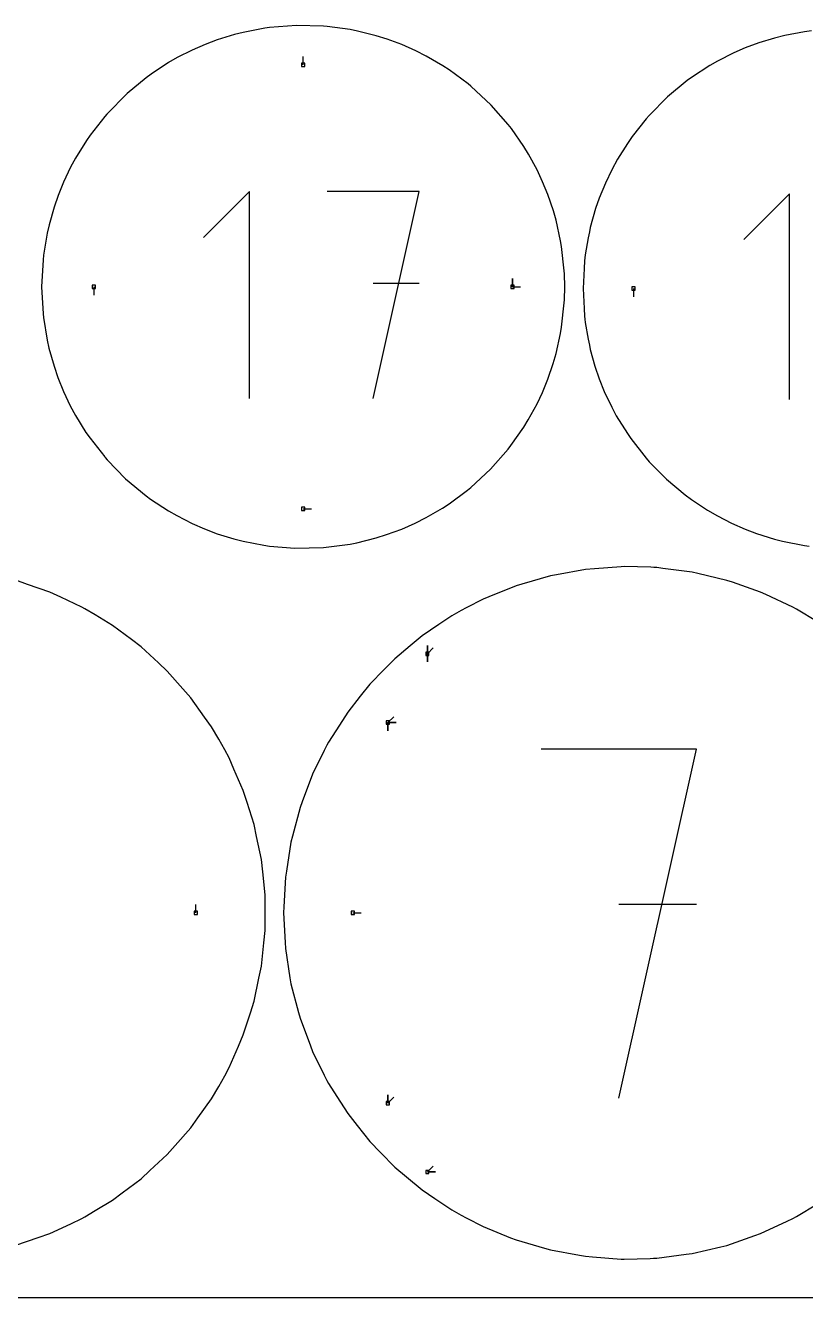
# Model space of a CAD drawing. Extents: x 0 to 800, y 0 to 1000.
# Drawn here: x 208.2 to 343.3, y 0 to 220.4 of the extents above; entities that cross this region are included whole.
import ezdxf

# ---------------------------------------------------------------- set-up
doc = ezdxf.new("R2010")
doc.units = 0
doc.header["$MEASUREMENT"] = 0
for name, color, linetype in [('annotation', 7, 'Continuous'), ('boundary', 7, 'Continuous'), ('frame', 7, 'Continuous'), ('hole', 7, 'Continuous')]:
    doc.layers.add(name, color=color, linetype=linetype)

msp = doc.modelspace()

# ---------------------------------------------------------------- linework, layer by layer
at = {"layer": 'annotation', "color": 1}
for p, q in [((256.317529, 213.587971), (256.317529, 215.016721)), ((247.012647, 191.645555), (239.035799, 183.666456)), ((247.012647, 155.764362), (247.012647, 191.645555)), ((276.421792, 191.645555), (260.465844, 191.645555)), ((268.444943, 155.764362), (276.421792, 191.645555)), ((340.551488, 191.23221), (332.629205, 183.307693)), ((340.551488, 155.596467), (340.551488, 191.23221)), ((292.557534, 175.120725), (292.557534, 176.549475)), ((292.557534, 175.120725), (292.557534, 176.549475)), ((292.557534, 176.549475), (292.557534, 175.120725)), ((220.077524, 175.120725), (220.077524, 173.691975)), ((276.421792, 175.667106), (268.444943, 175.667106)), ((292.557534, 175.120725), (293.986284, 175.120725)), ((313.552536, 174.82042), (313.552536, 173.39167)), ((256.317529, 136.65348), (257.746279, 136.65348)), ((277.824998, 111.551141), (277.824998, 112.979891)), ((277.824998, 111.551141), (277.824998, 112.979891)), ((277.824998, 112.979891), (277.824998, 111.551141)), ((277.824998, 111.551141), (277.824998, 112.979891)), ((277.824998, 112.979891), (277.824998, 111.551141)), ((277.824998, 111.551141), (278.835276, 112.56142)), ((277.824998, 111.551141), (277.824997, 110.122391)), ((277.824998, 111.551141), (277.824997, 110.122391)), ((277.824997, 110.122391), (277.824998, 111.551141)), ((270.985967, 99.624772), (271.996246, 100.635051)), ((270.985967, 99.624772), (272.414717, 99.624772)), ((270.985967, 99.624772), (272.414717, 99.624772)), ((272.414717, 99.624772), (270.985967, 99.624772)), ((270.985967, 99.624772), (270.985967, 98.196022)), ((270.985967, 99.624772), (272.414717, 99.624772)), ((272.414717, 99.624772), (270.985967, 99.624772)), ((270.985967, 99.624772), (270.985967, 98.196022)), ((270.985967, 98.196022), (270.985967, 99.624772)), ((324.455208, 95.013951), (297.564279, 95.013951)), ((311.01164, 34.542541), (324.455208, 95.013951)), ((237.74471, 66.65855), (237.74471, 68.0873)), ((264.920407, 66.65298), (266.349157, 66.652979)), ((324.455208, 68.085098), (311.01164, 68.085098)), ((270.985967, 33.681187), (270.985967, 35.109937)), ((270.985967, 33.681187), (270.985967, 35.109937)), ((270.985967, 35.109937), (270.985967, 33.681187)), ((270.985967, 33.681187), (271.996246, 34.691466)), ((277.824998, 21.754818), (278.835276, 22.765096)), ((277.824998, 21.754818), (279.253748, 21.754818)), ((277.824998, 21.754818), (279.253748, 21.754818)), ((279.253748, 21.754818), (277.824998, 21.754818))]:
    msp.add_line(p, q, dxfattribs=at)
at = {"layer": 'boundary', "color": 5}
for p, q in [((255.151148, 220.405711), (250.501083, 220.045766)), ((259.813578, 220.285622), (255.151148, 220.405711)), ((244.417709, 218.829074), (241.434558, 217.90609)), ((245.912673, 219.209608), (244.417709, 218.829074)), ((249.652237, 219.927473), (245.912673, 219.209608)), ((250.501083, 220.045766), (249.652237, 219.927473)), ((260.448566, 220.227085), (259.813578, 220.285622)), ((264.438949, 219.686779), (260.448566, 220.227085)), ((265.73657, 219.42725), (264.438949, 219.686779)), ((268.97823, 218.615518), (265.73657, 219.42725)), ((270.893506, 218.009407), (268.97823, 218.615518)), ((337.931118, 218.229023), (335.251715, 217.397986)), ((339.764246, 218.676482), (337.931118, 218.229023)), ((343.148445, 219.327236), (339.764246, 218.676482)), ((344.384984, 219.477337), (343.148445, 219.327236)), ((237.114207, 216.149042), (234.517695, 214.827485)), ((239.349281, 217.121126), (237.114207, 216.149042)), ((241.434558, 217.90609), (239.349281, 217.121126)), ((273.383304, 217.083203), (270.893506, 218.009407)), ((275.847378, 215.993331), (273.383304, 217.083203)), ((332.8803, 216.521454), (330.896719, 215.655728)), ((335.251715, 217.397986), (332.8803, 216.521454)), ((232.997413, 213.957082), (229.99038, 211.980175)), ((234.517695, 214.827485), (232.997413, 213.957082)), ((277.607477, 215.106079), (275.847378, 215.993331)), ((280.529035, 213.407122), (277.607477, 215.106079)), ((328.066891, 214.228498), (326.746865, 213.468658)), ((330.896719, 215.655728), (328.066891, 214.228498)), ((229.99038, 211.980175), (229.127818, 211.353448)), ((281.605972, 212.705095), (280.529035, 213.407122)), ((284.873115, 210.286887), (281.605972, 212.705095)), ((326.746865, 213.468658), (323.558462, 211.38233)), ((229.127818, 211.353448), (225.83052, 208.618983)), ((285.336403, 209.905709), (284.873115, 210.286887)), ((288.900544, 206.583359), (285.336403, 209.905709)), ((322.847526, 210.860619), (319.418305, 208.02292)), ((323.558462, 211.38233), (322.847526, 210.860619)), ((225.83052, 208.618983), (222.291248, 205.025618)), ((319.418305, 208.02292), (316.277159, 204.818572)), ((222.291248, 205.025618), (221.933246, 204.605489)), ((291.83816, 203.234337), (288.900544, 206.583359)), ((221.933246, 204.605489), (219.396743, 201.368502)), ((292.383148, 202.52465), (291.83816, 203.234337)), ((315.704533, 204.197418), (313.331953, 201.169624)), ((316.277159, 204.818572), (315.704533, 204.197418)), ((219.396743, 201.368502), (218.762699, 200.452356)), ((294.540568, 199.433066), (292.383148, 202.52465)), ((313.331953, 201.169624), (312.46928, 199.959527)), ((218.762699, 200.452356), (216.893605, 197.433156)), ((295.362941, 198.083462), (294.540568, 199.433066)), ((312.46928, 199.959527), (310.783001, 197.232956)), ((216.893605, 197.433156), (216.039305, 195.849133)), ((296.837797, 195.374076), (295.362941, 198.083462)), ((310.783001, 197.232956), (309.757969, 195.368736)), ((216.039305, 195.849133), (214.808368, 193.261288)), ((297.798314, 193.321773), (296.837797, 195.374076)), ((309.757969, 195.368736), (308.65825, 193.051504)), ((214.808368, 193.261288), (213.877739, 190.956965)), ((298.705504, 191.100397), (297.798314, 193.321773)), ((308.65825, 193.051504), (307.608655, 190.489496)), ((213.877739, 190.956965), (213.163142, 188.897129)), ((299.655249, 188.306035), (298.705504, 191.100397)), ((307.608655, 190.489496), (306.981005, 188.670914)), ((213.163142, 188.897129), (212.308149, 185.844138)), ((300.123886, 186.657328), (299.655249, 188.306035)), ((306.981005, 188.670914), (306.051503, 185.390293)), ((212.308149, 185.844138), (211.975361, 184.386934)), ((300.907805, 183.106256), (300.123886, 186.657328)), ((306.051503, 185.390293), (305.894112, 184.622824)), ((211.975361, 184.386934), (211.35243, 180.582035)), ((301.077915, 182.091969), (300.907805, 183.106256)), ((305.663508, 183.599053), (305.186774, 180.68714)), ((305.894112, 184.622824), (305.663508, 183.599053)), ((301.525784, 177.917906), (301.077915, 182.091969)), ((211.257621, 179.778517), (211.017522, 175.120725)), ((211.35243, 180.582035), (211.257621, 179.778517)), ((305.05038, 179.621202), (304.971417, 178.290629)), ((305.108386, 180.142713), (305.05038, 179.621202)), ((305.186774, 180.68714), (305.108386, 180.142713)), ((301.559061, 177.390938), (301.525784, 177.917906)), ((301.617535, 175.120725), (301.559061, 177.390938)), ((304.971417, 178.290629), (304.792535, 174.82042)), ((211.017522, 175.120725), (211.257621, 170.462933)), ((301.559061, 172.850512), (301.617535, 175.120725)), ((304.792535, 174.82042), (304.971417, 171.350211)), ((301.077915, 168.149481), (301.525784, 172.323544)), ((301.525784, 172.323544), (301.559061, 172.850512)), ((211.257621, 170.462933), (211.333416, 169.781492)), ((211.333416, 169.781492), (211.975361, 165.854516)), ((304.971417, 171.350211), (305.05038, 170.019638)), ((305.05038, 170.019638), (305.108386, 169.498127)), ((300.882533, 167.014257), (301.077915, 168.149481)), ((305.108386, 169.498127), (305.186775, 168.9537)), ((305.186775, 168.9537), (305.663508, 166.041788)), ((211.975361, 165.854516), (212.276684, 164.516787)), ((300.123886, 163.584122), (300.882533, 167.014257)), ((305.663508, 166.041788), (305.894112, 165.018016)), ((212.276684, 164.516787), (213.163142, 161.344322)), ((299.617675, 161.817718), (300.123886, 163.584122)), ((305.894112, 165.018016), (306.051503, 164.250548)), ((306.051503, 164.250548), (306.851242, 161.394859)), ((213.163142, 161.344322), (213.834157, 159.400093)), ((298.705504, 159.141053), (299.617675, 161.817718)), ((306.851242, 161.394859), (307.608655, 159.151344)), ((213.834157, 159.400093), (214.808368, 156.980162)), ((297.748838, 156.806467), (298.705504, 159.141053)), ((307.608655, 159.151344), (308.479141, 156.995939)), ((214.808368, 156.980162), (215.984067, 154.502831)), ((296.837797, 154.867374), (297.748838, 156.806467)), ((308.479141, 156.995939), (309.757969, 154.272104)), ((215.984067, 154.502831), (216.893605, 152.808295)), ((295.302087, 152.050465), (296.837797, 154.867374)), ((216.893605, 152.808295), (218.69639, 149.893342)), ((309.757969, 154.272104), (310.557059, 152.79045)), ((310.557059, 152.79045), (312.46928, 149.681313)), ((218.69639, 149.893342), (219.396743, 148.872948)), ((292.31156, 147.616104), (294.540568, 150.808384)), ((294.540568, 150.808384), (295.302087, 152.050465)), ((219.396743, 148.872948), (221.933246, 145.635961)), ((312.46928, 149.681313), (313.062349, 148.824373)), ((313.062349, 148.824373), (315.704533, 145.443422)), ((221.933246, 145.635961), (222.009922, 145.539084)), ((222.009922, 145.539084), (222.377479, 145.127352)), ((288.759223, 143.50385), (291.83816, 147.007113)), ((291.83816, 147.007113), (292.31156, 147.616104)), ((222.377479, 145.127352), (225.546444, 141.875716)), ((285.336403, 140.335741), (288.759223, 143.50385)), ((315.704533, 145.443422), (316.277159, 144.822269)), ((316.277159, 144.822269), (319.241328, 141.780772)), ((225.546444, 141.875716), (229.127818, 138.888002)), ((319.241328, 141.780772), (322.502512, 139.060172)), ((229.127818, 138.888002), (229.887874, 138.330246)), ((281.605972, 137.536355), (284.774296, 139.880407)), ((284.774296, 139.880407), (285.336403, 140.335741)), ((322.502512, 139.060172), (323.558462, 138.258511)), ((229.887874, 138.330246), (232.997413, 136.284369)), ((277.607477, 135.135371), (280.423115, 136.770726)), ((280.423115, 136.770726), (281.605972, 137.536355)), ((323.558462, 138.258511), (326.371163, 136.409363)), ((232.997413, 136.284369), (234.40864, 135.472031)), ((234.40864, 135.472031), (237.114207, 134.092408)), ((275.735479, 134.195745), (277.607477, 135.135371)), ((326.371163, 136.409363), (328.066891, 135.412342)), ((328.066891, 135.412342), (330.495602, 134.176192)), ((237.114207, 134.092408), (239.234835, 133.166868)), ((239.234835, 133.166868), (241.434558, 132.33536)), ((241.434558, 132.33536), (244.299083, 131.446906)), ((270.776814, 132.191452), (273.383304, 133.158247)), ((273.383304, 133.158247), (275.735479, 134.195745)), ((330.495602, 134.176192), (332.8803, 133.119386)), ((332.8803, 133.119386), (334.830814, 132.385151)), ((334.830814, 132.385151), (337.931118, 131.411817)), ((244.299083, 131.446906), (245.912673, 131.031842)), ((245.912673, 131.031842), (249.530689, 130.336128)), ((249.530689, 130.336128), (250.501083, 130.195684)), ((250.501083, 130.195684), (254.85662, 129.850022)), ((260.326039, 129.998502), (264.438949, 130.554671)), ((264.438949, 130.554671), (265.616324, 130.785822)), ((265.616324, 130.785822), (268.97823, 131.625933)), ((268.97823, 131.625933), (270.776814, 132.191452)), ((337.931118, 131.411817), (339.329469, 131.055876)), ((339.329469, 131.055876), (343.148445, 130.313604)), ((343.148445, 130.313604), (343.942434, 130.202955)), ((254.85662, 129.850022), (259.813578, 129.955829)), ((259.813578, 129.955829), (260.326039, 129.998502)), ((305.223119, 126.156342), (300.171309, 125.235736)), ((306.801688, 126.278533), (305.223119, 126.156342)), ((311.382146, 126.633088), (306.801688, 126.278533)), ((311.902913, 126.638104), (311.382146, 126.633088)), ((316.528484, 126.520442), (311.902913, 126.638104)), ((317.038869, 126.504386), (316.528484, 126.520442)), ((317.557548, 126.474037), (317.038869, 126.504386)), ((318.591364, 126.340189), (317.557548, 126.474037)), ((323.683867, 125.680863), (318.591364, 126.340189)), ((324.698441, 125.441426), (323.683867, 125.680863)), ((208.578982, 123.569887), (206.573361, 124.267545)), ((212.407897, 122.237994), (208.578982, 123.569887)), ((294.215377, 123.613688), (293.214475, 123.32234)), ((299.145755, 125.048846), (294.215377, 123.613688)), ((300.171309, 125.235736), (299.145755, 125.048846)), ((329.696159, 124.261975), (324.698441, 125.441426)), ((330.680737, 123.919489), (329.696159, 124.261975)), ((335.530696, 122.232424), (330.680737, 123.919489)), ((214.331154, 121.337812), (212.407897, 122.237994)), ((218.002827, 119.619283), (214.331154, 121.337812)), ((288.457795, 121.387838), (287.492154, 120.99512)), ((293.214475, 123.32234), (288.457795, 121.387838)), ((336.47484, 121.790516), (335.530696, 122.232424)), ((341.125626, 119.613713), (336.47484, 121.790516)), ((218.49169, 119.354541), (218.002827, 119.619283)), ((220.312196, 118.26138), (218.49169, 119.354541)), ((283.655426, 119.021561), (282.039453, 118.091858)), ((284.575569, 119.511486), (283.655426, 119.021561)), ((287.492154, 120.99512), (284.575569, 119.511486)), ((341.744853, 119.278373), (341.125626, 119.613713)), ((342.638555, 118.741731), (341.744853, 119.278373)), ((223.298846, 116.439175), (220.312196, 118.26138)), ((282.039453, 118.091858), (279.840536, 116.612332)), ((346.421645, 116.433604), (342.638555, 118.741731)), ((226.566259, 113.987248), (223.298846, 116.439175)), ((276.91416, 114.64334), (274.879027, 112.945558)), ((279.840536, 116.612332), (276.91416, 114.64334)), ((228.239812, 112.731382), (226.566259, 113.987248)), ((231.237802, 109.956488), (228.239812, 112.731382)), ((274.879027, 112.945558), (272.170618, 110.686105)), ((272.170618, 110.686105), (270.320837, 108.788067)), ((232.773359, 108.5352), (231.237802, 109.956488)), ((235.470137, 105.466761), (232.773359, 108.5352)), ((270.320837, 108.788067), (267.859098, 106.262108)), ((267.859098, 106.262108), (266.214283, 104.183937)), ((236.851414, 103.895121), (235.470137, 105.466761)), ((239.218401, 100.565659), (236.851414, 103.895121)), ((266.214283, 104.183937), (264.025318, 101.418251)), ((264.025318, 101.418251), (262.602897, 99.181969)), ((240.430761, 98.860324), (239.218401, 100.565659)), ((241.697835, 96.722107), (240.430761, 98.860324)), ((262.602897, 99.181969), (260.709901, 96.205866)), ((242.743759, 94.874058), (241.697835, 96.722107)), ((243.473451, 93.48418), (242.743759, 94.874058)), ((260.427111, 95.699346), (259.961041, 94.766894)), ((260.709901, 96.205866), (260.427111, 95.699346)), ((244.323813, 91.538383), (243.473451, 93.48418)), ((259.961041, 94.766894), (257.948, 90.680216)), ((245.947234, 87.823676), (244.323813, 91.538383)), ((257.948, 90.680216), (256.136618, 85.875303)), ((246.593022, 85.800756), (245.947234, 87.823676)), ((247.825892, 81.938817), (246.593022, 85.800756)), ((255.768894, 84.89987), (254.461154, 79.934176)), ((256.136618, 85.875303), (255.768894, 84.89987)), ((248.260258, 79.860219), (247.825892, 81.938817)), ((249.089502, 75.891985), (248.260258, 79.860219)), ((254.461154, 79.934176), (254.195673, 78.926104)), ((254.195673, 78.926104), (253.405445, 73.852267)), ((249.307842, 73.779742), (249.089502, 75.891985)), ((249.724674, 69.747275), (249.307842, 73.779742)), ((253.245023, 72.82224), (252.980682, 67.694042)), ((253.405445, 73.852267), (253.245023, 72.82224)), ((249.752019, 68.685526), (249.724674, 69.747275)), ((249.752019, 64.631573), (249.752019, 68.685526)), ((252.980682, 67.694042), (252.927019, 66.65298)), ((252.927019, 66.65298), (253.19136, 61.524781)), ((249.724674, 63.569824), (249.752019, 64.631573)), ((249.506334, 61.457581), (249.724674, 63.569824)), ((249.089502, 57.425115), (249.506334, 61.457581)), ((253.19136, 61.524781), (253.245023, 60.483719)), ((253.245023, 60.483719), (254.035251, 55.409881)), ((248.655136, 55.346517), (249.089502, 57.425115)), ((247.825892, 51.378282), (248.655136, 55.346517)), ((254.035251, 55.409881), (254.195673, 54.379855)), ((254.195673, 54.379855), (255.503413, 49.414161)), ((247.180103, 49.355363), (247.825892, 51.378282)), ((245.947234, 45.493423), (247.180103, 49.355363)), ((255.503413, 49.414161), (255.768894, 48.406089)), ((255.768894, 48.406089), (257.580276, 43.601175)), ((245.096871, 43.547626), (245.947234, 45.493423)), ((243.473451, 39.832919), (245.096871, 43.547626)), ((257.580276, 43.601175), (257.948, 42.625743)), ((257.948, 42.625743), (259.961041, 38.539065)), ((242.743759, 38.443041), (243.473451, 39.832919)), ((241.697835, 36.594992), (242.743759, 38.443041)), ((259.961041, 38.539065), (260.427111, 37.606613)), ((260.427111, 37.606613), (260.709901, 37.100093)), ((240.430761, 34.456776), (241.697835, 36.594992)), ((260.709901, 37.100093), (262.132322, 34.863811)), ((238.063773, 31.127313), (240.430761, 34.456776)), ((262.132322, 34.863811), (264.025318, 31.887708)), ((236.851414, 29.421978), (238.063773, 31.127313)), ((264.025318, 31.887708), (265.670134, 29.809537)), ((234.154635, 26.353539), (236.851414, 29.421978)), ((265.670134, 29.809537), (267.859098, 27.043851)), ((267.859098, 27.043851), (269.70888, 25.145813)), ((229.775368, 22.007005), (232.773359, 24.7819)), ((232.773359, 24.7819), (234.154635, 26.353539)), ((269.70888, 25.145813), (272.170618, 22.619854)), ((272.170618, 22.619854), (274.205751, 20.922072)), ((224.972399, 18.13379), (228.239812, 20.585717)), ((228.239812, 20.585717), (229.775368, 22.007005)), ((274.205751, 20.922072), (276.91416, 18.662619)), ((223.298846, 16.877925), (224.972399, 18.13379)), ((276.91416, 18.662619), (279.113076, 17.183094)), ((220.312196, 15.05572), (223.298846, 16.877925)), ((279.113076, 17.183094), (282.039453, 15.214101)), ((342.638555, 14.564228), (346.421645, 16.872355)), ((216.079571, 12.797635), (218.002827, 13.697817)), ((218.002827, 13.697817), (218.491691, 13.962558)), ((218.491691, 13.962558), (220.312196, 15.05572)), ((282.039453, 15.214101), (283.655426, 14.284398)), ((283.655426, 14.284398), (284.575569, 13.794473)), ((284.575569, 13.794473), (287.492154, 12.310839)), ((335.530696, 11.073535), (340.181483, 13.250339)), ((340.181483, 13.250339), (341.125626, 13.692246)), ((341.125626, 13.692246), (341.744853, 14.027586)), ((341.744853, 14.027586), (342.638555, 14.564228)), ((210.402276, 10.381447), (212.407897, 11.079105)), ((212.407897, 11.079105), (216.079571, 12.797635)), ((287.492154, 12.310839), (292.248834, 10.376337)), ((334.546119, 10.731049), (335.530696, 11.073535)), ((206.573361, 9.049554), (210.402276, 10.381447)), ((292.248834, 10.376337), (293.214475, 9.983619)), ((293.214475, 9.983619), (298.144852, 8.548461)), ((328.681586, 8.804547), (329.696159, 9.043984)), ((329.696159, 9.043984), (334.546119, 10.731049)), ((298.144852, 8.548461), (299.145755, 8.257113)), ((299.145755, 8.257113), (304.197564, 7.336507)), ((304.197564, 7.336507), (305.223119, 7.149617)), ((305.223119, 7.149617), (306.449377, 7.046126)), ((306.449377, 7.046126), (311.379514, 6.672938)), ((311.379514, 6.672938), (311.903491, 6.667861)), ((311.903491, 6.667861), (316.416677, 6.7841)), ((316.416677, 6.7841), (316.986504, 6.799229)), ((316.986504, 6.799229), (317.557548, 6.831922)), ((317.557548, 6.831922), (322.650051, 7.491248)), ((322.650051, 7.491248), (323.683867, 7.625096)), ((323.683867, 7.625096), (328.681586, 8.804547))]:
    msp.add_line(p, q, dxfattribs=at)
at = {"layer": 'frame', "color": 5}
msp.add_line((0, 0), (800, 0), dxfattribs=at)
at = {"layer": 'hole', "color": 5}
for p, q in [((256.603279, 213.873721), (256.031779, 213.873721)), ((256.031779, 213.873721), (256.031779, 213.302221)), ((256.603279, 213.302221), (256.603279, 213.873721)), ((256.031779, 213.302221), (256.603279, 213.302221)), ((220.363274, 175.406475), (219.791774, 175.406475)), ((219.791774, 175.406475), (219.791774, 174.834975)), ((219.791774, 174.834975), (220.363274, 174.834975)), ((220.363274, 174.834975), (220.363274, 175.406475)), ((292.843284, 175.406475), (292.271784, 175.406475)), ((292.271784, 175.406475), (292.271784, 174.834975)), ((292.271784, 174.834975), (292.843284, 174.834975)), ((292.843284, 174.834975), (292.843284, 175.406475)), ((313.838286, 175.10617), (313.266786, 175.10617)), ((313.266786, 175.10617), (313.266786, 174.53467)), ((313.266786, 174.53467), (313.838286, 174.53467)), ((313.838286, 174.53467), (313.838286, 175.10617)), ((256.603279, 136.93923), (256.031779, 136.93923)), ((256.031779, 136.93923), (256.031779, 136.36773)), ((256.603279, 136.36773), (256.603279, 136.93923)), ((256.031779, 136.36773), (256.603279, 136.36773)), ((278.110748, 111.836891), (277.539248, 111.836891)), ((277.539248, 111.836891), (277.539248, 111.265391)), ((277.539248, 111.265391), (278.110748, 111.265391)), ((278.110748, 111.265391), (278.110748, 111.836891)), ((271.271717, 99.910522), (270.700217, 99.910522)), ((270.700217, 99.910522), (270.700217, 99.339022)), ((270.700217, 99.339022), (271.271717, 99.339022)), ((271.271717, 99.339022), (271.271717, 99.910522)), ((238.03046, 66.9443), (237.45896, 66.9443)), ((237.45896, 66.9443), (237.45896, 66.3728)), ((237.45896, 66.3728), (238.03046, 66.3728)), ((238.03046, 66.3728), (238.03046, 66.9443)), ((265.206157, 66.93873), (264.634657, 66.93873)), ((264.634657, 66.93873), (264.634657, 66.36723)), ((264.634657, 66.36723), (265.206157, 66.36723)), ((265.206157, 66.36723), (265.206157, 66.93873)), ((271.271717, 33.966937), (270.700217, 33.966937)), ((270.700217, 33.966937), (270.700217, 33.395437)), ((270.700217, 33.395437), (271.271717, 33.395437)), ((271.271717, 33.395437), (271.271717, 33.966937)), ((278.110748, 22.040568), (277.539248, 22.040568)), ((277.539248, 22.040568), (277.539248, 21.469068)), ((277.539248, 21.469068), (278.110748, 21.469068)), ((278.110748, 21.469068), (278.110748, 22.040568))]:
    msp.add_line(p, q, dxfattribs=at)

doc.saveas('drawing.dxf')
